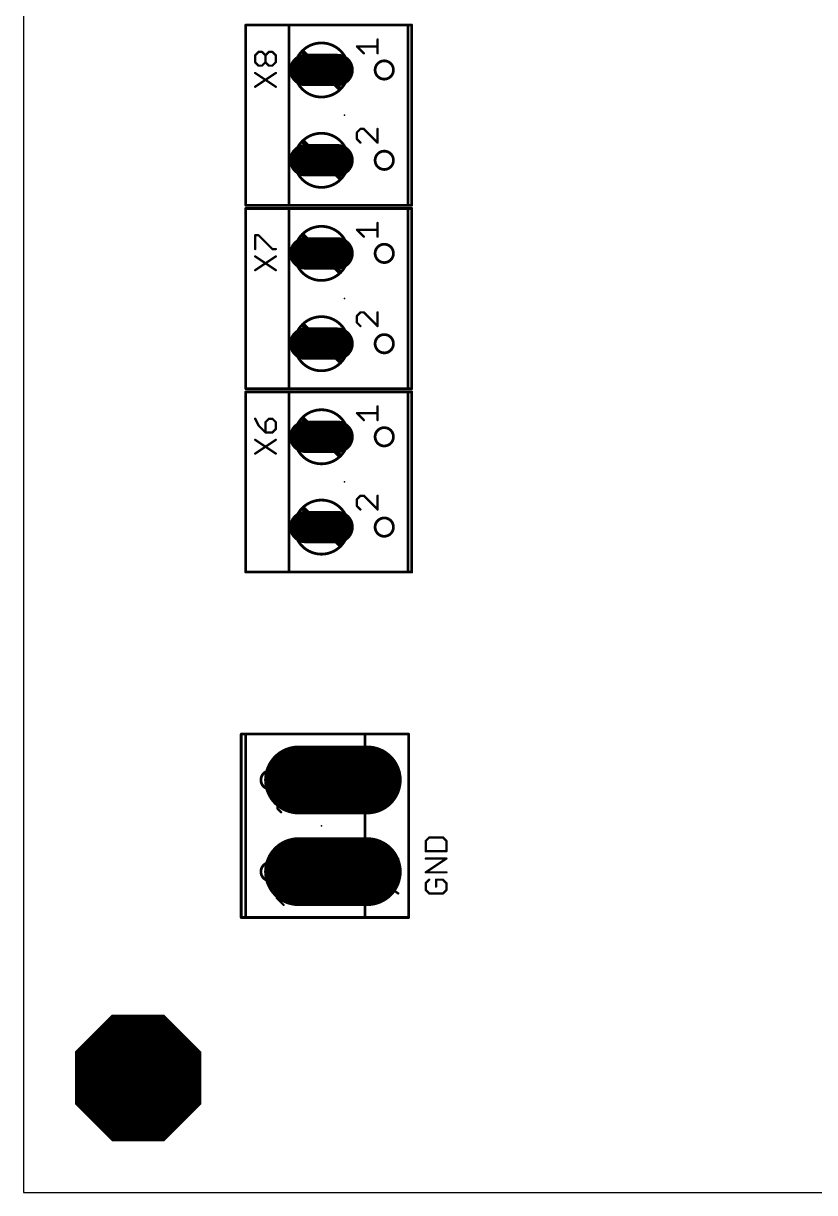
# Model space of a CAD drawing. Extents: x 28 to 146, y 32 to 158.
# Drawn here: x 27.9 to 71.8, y 31.8 to 96.5 of the extents above; entities that cross this region are included whole.
import ezdxf

# ---------------------------------------------------------------- set-up
doc = ezdxf.new("R2010")
doc.units = 0
for name, color, linetype in [('17', 94, 'CONTINUOUS'), ('18', 94, 'CONTINUOUS'), ('20', 178, 'CONTINUOUS'), ('21', 251, 'CONTINUOUS'), ('23', 178, 'CONTINUOUS'), ('25', 251, 'CONTINUOUS'), ('27', 251, 'CONTINUOUS'), ('51', 251, 'CONTINUOUS')]:
    doc.layers.add(name, color=color, linetype=linetype)

# ---------------------------------------------------------------- blocks, each defined once
blk = doc.blocks.new('LONGP100')
at = {"const_width": 1}
blk.add_lwpolyline([(-0.5, 0), (0.5, 0)], dxfattribs=at)
at = {"const_width": 0.5}
for points in [[(-0.5, 0.25, 1), (-0.5, -0.25)], [(0.5, -0.25, 1), (0.5, 0.25)]]:
    blk.add_lwpolyline(points, format="xyb", dxfattribs=at)
blk = doc.blocks.new('OCTAGONV')
at = {"const_width": 0.5}
blk.add_lwpolyline([(-0.25, -0.1036), (-0.25, 0.1036), (-0.1036, 0.25), (0.1036, 0.25), (0.25, 0.1036), (0.25, -0.1036), (0.1036, -0.25), (-0.1036, -0.25), (-0.25, -0.1036), (-0.25, 0.1036)], dxfattribs=at)

msp = doc.modelspace()

# ---------------------------------------------------------------- linework, layer by layer
at = {"layer": '20'}
for p, q in [((27.94, 158.42), (27.94, 31.75)), ((27.94, 31.75), (146.03, 31.75))]:
    msp.add_line(p, q, dxfattribs=at)
at = {"layer": '21'}
for points, const_width in [([(40.259, 96.429), (40.259, 86.447)], 0.1524), ([(40.259, 96.429), (42.647, 96.429)], 0.1524), ([(42.647, 96.429), (42.647, 94.829)], 0.1524), ([(42.647, 96.429), (49.251, 96.429)], 0.1524), ([(49.251, 96.429), (49.251, 86.447)], 0.1524), ([(49.251, 96.429), (49.454, 96.429)], 0.1524), ([(49.454, 86.447), (49.454, 96.429)], 0.1524), ([(46.7989, 94.8661), (46.4175, 95.2474)], 0.127), ([(46.4175, 95.2474), (47.5615, 95.2474)], 0.127), ([(47.5615, 94.8661), (47.5615, 95.6288)], 0.127), ([(42.647, 93.051), (42.647, 89.825)], 0.1524), ([(46.6082, 90.6758), (46.4175, 90.4851)], 0.127), ([(46.7989, 90.6758), (46.6082, 90.6758)], 0.127), ([(47.5615, 89.9131), (46.7989, 90.6758)], 0.127), ([(47.5615, 90.6758), (47.5615, 89.9131)], 0.127), ([(46.4175, 90.4851), (46.4175, 90.1038)], 0.127), ([(46.4175, 90.1038), (46.6082, 89.9131)], 0.127), ([(42.647, 88.047), (42.647, 86.447)], 0.1524), ([(42.647, 86.447), (40.259, 86.447)], 0.1524), ([(40.259, 86.269), (40.259, 76.287)], 0.1524), ([(40.259, 86.269), (42.647, 86.269)], 0.1524), ([(49.251, 86.447), (42.647, 86.447)], 0.1524), ([(42.647, 86.269), (42.647, 84.669)], 0.1524), ([(42.647, 86.269), (49.251, 86.269)], 0.1524), ([(49.454, 86.447), (49.251, 86.447)], 0.1524), ([(49.251, 86.269), (49.251, 76.287)], 0.1524), ([(49.251, 86.269), (49.454, 86.269)], 0.1524), ([(49.454, 76.287), (49.454, 86.269)], 0.1524), ([(47.5615, 84.7061), (47.5615, 85.4688)], 0.127), ([(46.7989, 84.7061), (46.4175, 85.0874)], 0.127), ([(46.4175, 85.0874), (47.5615, 85.0874)], 0.127), ([(42.647, 82.891), (42.647, 79.665)], 0.1524), ([(46.6082, 80.5158), (46.4175, 80.3251)], 0.127), ([(46.4175, 80.3251), (46.4175, 79.9438)], 0.127), ([(46.7989, 80.5158), (46.6082, 80.5158)], 0.127), ([(47.5615, 79.7531), (46.7989, 80.5158)], 0.127), ([(47.5615, 80.5158), (47.5615, 79.7531)], 0.127), ([(46.4175, 79.9438), (46.6082, 79.7531)], 0.127), ([(42.647, 77.887), (42.647, 76.287)], 0.1524), ([(42.647, 76.287), (40.259, 76.287)], 0.1524), ([(40.259, 76.109), (40.259, 66.127)], 0.1524), ([(40.259, 76.109), (42.647, 76.109)], 0.1524), ([(49.251, 76.287), (42.647, 76.287)], 0.1524), ([(42.647, 76.109), (42.647, 74.509)], 0.1524), ([(42.647, 76.109), (49.251, 76.109)], 0.1524), ([(49.454, 76.287), (49.251, 76.287)], 0.1524), ([(49.251, 76.109), (49.251, 66.127)], 0.1524), ([(49.251, 76.109), (49.454, 76.109)], 0.1524), ([(49.454, 66.127), (49.454, 76.109)], 0.1524), ([(47.5615, 74.5461), (47.5615, 75.3088)], 0.127), ([(46.7989, 74.5461), (46.4175, 74.9274)], 0.127), ([(46.4175, 74.9274), (47.5615, 74.9274)], 0.127), ([(42.647, 72.731), (42.647, 69.505)], 0.1524), ([(46.6082, 70.3558), (46.4175, 70.1651)], 0.127), ([(46.4175, 70.1651), (46.4175, 69.7838)], 0.127), ([(46.7989, 70.3558), (46.6082, 70.3558)], 0.127), ([(47.5615, 69.5931), (46.7989, 70.3558)], 0.127), ([(47.5615, 70.3558), (47.5615, 69.5931)], 0.127), ([(46.4175, 69.7838), (46.6082, 69.5931)], 0.127), ([(42.647, 67.727), (42.647, 66.127)], 0.1524), ([(42.647, 66.127), (40.259, 66.127)], 0.1524), ([(49.251, 66.127), (42.647, 66.127)], 0.1524), ([(49.454, 66.127), (49.251, 66.127)], 0.1524), ([(40.005, 46.99), (40.005, 57.15)], 0.1524), ([(40.259, 57.15), (40.005, 57.15)], 0.1524), ([(40.259, 46.99), (40.259, 57.15)], 0.1524), ([(46.863, 57.15), (40.259, 57.15)], 0.1524), ([(49.276, 57.15), (46.863, 57.15)], 0.1524), ([(46.863, 55.499), (46.863, 57.15)], 0.1524), ([(49.276, 57.15), (49.276, 46.99)], 0.1524), ([(46.863, 50.419), (46.863, 53.721)], 0.1524), ([(46.863, 46.99), (46.863, 48.641)], 0.1524), ([(40.259, 46.99), (40.005, 46.99)], 0.1524), ([(40.259, 46.99), (46.863, 46.99)], 0.1524), ([(46.863, 46.99), (49.276, 46.99)], 0.1524)]:
    msp.add_lwpolyline(points, dxfattribs=dict(at, const_width=const_width))
for points, const_width in [([(40.2971, 96.429, 1), (40.2209, 96.429)], 0.0762), ([(40.259, 96.4671, 1), (40.259, 96.3909)], 0.0762), ([(42.6851, 96.429, 1), (42.6089, 96.429)], 0.0762), ([(42.647, 96.4671, 1), (42.647, 96.3909)], 0.0762), ([(42.647, 96.3909, 1), (42.647, 96.4671)], 0.0762), ([(49.2891, 96.429, 1), (49.2129, 96.429)], 0.0762), ([(49.251, 96.4671, 1), (49.251, 96.3909)], 0.0762), ([(49.251, 96.3909, 1), (49.251, 96.4671)], 0.0762), ([(49.4921, 96.429, 1), (49.4159, 96.429)], 0.0762), ([(49.454, 96.3909, 1), (49.454, 96.4671)], 0.0762), ([(46.4175, 95.2792, 1), (46.4175, 95.2157)], 0.0635), ([(46.44, 95.2699, 1), (46.3951, 95.225)], 0.0635), ([(47.5933, 95.6288, 1), (47.5297, 95.6288)], 0.0635), ([(47.5615, 95.2157, 1), (47.5615, 95.2792)], 0.0635), ([(42.6089, 94.829, 1), (42.6851, 94.829)], 0.0762), ([(46.7764, 94.8437, 1), (46.8213, 94.8886)], 0.0635), ([(47.5297, 94.8661, 1), (47.5933, 94.8661)], 0.0635), ([(47.9298, 93.432, 1), (47.9298, 94.448, 1), (47.9298, 93.432)], 0.1524), ([(42.6851, 93.051, 1), (42.6089, 93.051)], 0.0762), ([(46.6082, 90.7075, 1), (46.6082, 90.644)], 0.0635), ([(46.6306, 90.6533, 1), (46.5857, 90.6982)], 0.0635), ([(46.8213, 90.6982, 1), (46.7764, 90.6533)], 0.0635), ([(46.7989, 90.644, 1), (46.7989, 90.7075)], 0.0635), ([(47.5933, 90.6758, 1), (47.5297, 90.6758)], 0.0635), ([(46.4493, 90.4851, 1), (46.3858, 90.4851)], 0.0635), ([(46.3951, 90.5075, 1), (46.44, 90.4626)], 0.0635), ([(46.44, 90.1262, 1), (46.3951, 90.0813)], 0.0635), ([(46.3858, 90.1038, 1), (46.4493, 90.1038)], 0.0635), ([(42.6089, 89.825, 1), (42.6851, 89.825)], 0.0762), ([(46.5857, 89.8907, 1), (46.6306, 89.9356)], 0.0635), ([(47.9298, 88.4282, 1), (47.9298, 89.4442, 1), (47.9298, 88.4282)], 0.1524), ([(47.5297, 89.9131, 1), (47.5933, 89.9131)], 0.0635), ([(47.539, 89.8907, 1), (47.584, 89.9356)], 0.0635), ([(42.6851, 88.047, 1), (42.6089, 88.047)], 0.0762), ([(40.259, 86.4851, 1), (40.259, 86.4089)], 0.0762), ([(40.2209, 86.447, 1), (40.2971, 86.447)], 0.0762), ([(40.2971, 86.269, 1), (40.2209, 86.269)], 0.0762), ([(40.259, 86.3071, 1), (40.259, 86.2309)], 0.0762), ([(42.647, 86.4851, 1), (42.647, 86.4089)], 0.0762), ([(42.6089, 86.447, 1), (42.6851, 86.447)], 0.0762), ([(42.6851, 86.269, 1), (42.6089, 86.269)], 0.0762), ([(42.647, 86.3071, 1), (42.647, 86.2309)], 0.0762), ([(42.647, 86.4089, 1), (42.647, 86.4851)], 0.0762), ([(42.647, 86.2309, 1), (42.647, 86.3071)], 0.0762), ([(49.251, 86.4851, 1), (49.251, 86.4089)], 0.0762), ([(49.2129, 86.447, 1), (49.2891, 86.447)], 0.0762), ([(49.2891, 86.269, 1), (49.2129, 86.269)], 0.0762), ([(49.251, 86.3071, 1), (49.251, 86.2309)], 0.0762), ([(49.251, 86.4089, 1), (49.251, 86.4851)], 0.0762), ([(49.251, 86.2309, 1), (49.251, 86.3071)], 0.0762), ([(49.4159, 86.447, 1), (49.4921, 86.447)], 0.0762), ([(49.4921, 86.269, 1), (49.4159, 86.269)], 0.0762), ([(49.454, 86.4089, 1), (49.454, 86.4851)], 0.0762), ([(49.454, 86.2309, 1), (49.454, 86.3071)], 0.0762), ([(47.5933, 85.4688, 1), (47.5297, 85.4688)], 0.0635), ([(46.4175, 85.1192, 1), (46.4175, 85.0557)], 0.0635), ([(46.44, 85.1099, 1), (46.3951, 85.065)], 0.0635), ([(47.5615, 85.0557, 1), (47.5615, 85.1192)], 0.0635), ([(42.6089, 84.669, 1), (42.6851, 84.669)], 0.0762), ([(46.7764, 84.6837, 1), (46.8213, 84.7286)], 0.0635), ([(47.9298, 83.272, 1), (47.9298, 84.288, 1), (47.9298, 83.272)], 0.1524), ([(47.5297, 84.7061, 1), (47.5933, 84.7061)], 0.0635), ([(42.6851, 82.891, 1), (42.6089, 82.891)], 0.0762), ([(46.4493, 80.3251, 1), (46.3858, 80.3251)], 0.0635), ([(46.3951, 80.3475, 1), (46.44, 80.3026)], 0.0635), ([(46.6082, 80.5475, 1), (46.6082, 80.484)], 0.0635), ([(46.6306, 80.4933, 1), (46.5857, 80.5382)], 0.0635), ([(46.8213, 80.5382, 1), (46.7764, 80.4933)], 0.0635), ([(46.7989, 80.484, 1), (46.7989, 80.5475)], 0.0635), ([(47.5933, 80.5158, 1), (47.5297, 80.5158)], 0.0635), ([(42.6089, 79.665, 1), (42.6851, 79.665)], 0.0762), ([(46.44, 79.9662, 1), (46.3951, 79.9213)], 0.0635), ([(46.3858, 79.9438, 1), (46.4493, 79.9438)], 0.0635), ([(46.5857, 79.7307, 1), (46.6306, 79.7756)], 0.0635), ([(47.5297, 79.7531, 1), (47.5933, 79.7531)], 0.0635), ([(47.539, 79.7307, 1), (47.584, 79.7756)], 0.0635), ([(47.9298, 78.2682, 1), (47.9298, 79.2842, 1), (47.9298, 78.2682)], 0.1524), ([(42.6851, 77.887, 1), (42.6089, 77.887)], 0.0762), ([(40.259, 76.3251, 1), (40.259, 76.2489)], 0.0762), ([(40.2209, 76.287, 1), (40.2971, 76.287)], 0.0762), ([(40.2971, 76.109, 1), (40.2209, 76.109)], 0.0762), ([(40.259, 76.1471, 1), (40.259, 76.0709)], 0.0762), ([(42.647, 76.3251, 1), (42.647, 76.2489)], 0.0762), ([(42.6089, 76.287, 1), (42.6851, 76.287)], 0.0762), ([(42.6851, 76.109, 1), (42.6089, 76.109)], 0.0762), ([(42.647, 76.1471, 1), (42.647, 76.0709)], 0.0762), ([(42.647, 76.2489, 1), (42.647, 76.3251)], 0.0762), ([(42.647, 76.0709, 1), (42.647, 76.1471)], 0.0762), ([(49.251, 76.3251, 1), (49.251, 76.2489)], 0.0762), ([(49.2129, 76.287, 1), (49.2891, 76.287)], 0.0762), ([(49.2891, 76.109, 1), (49.2129, 76.109)], 0.0762), ([(49.251, 76.1471, 1), (49.251, 76.0709)], 0.0762), ([(49.251, 76.2489, 1), (49.251, 76.3251)], 0.0762), ([(49.251, 76.0709, 1), (49.251, 76.1471)], 0.0762), ([(49.4159, 76.287, 1), (49.4921, 76.287)], 0.0762), ([(49.4921, 76.109, 1), (49.4159, 76.109)], 0.0762), ([(49.454, 76.2489, 1), (49.454, 76.3251)], 0.0762), ([(49.454, 76.0709, 1), (49.454, 76.1471)], 0.0762), ([(47.5933, 75.3088, 1), (47.5297, 75.3088)], 0.0635), ([(42.6089, 74.509, 1), (42.6851, 74.509)], 0.0762), ([(46.4175, 74.9592, 1), (46.4175, 74.8957)], 0.0635), ([(46.44, 74.9499, 1), (46.3951, 74.905)], 0.0635), ([(46.7764, 74.5237, 1), (46.8213, 74.5686)], 0.0635), ([(47.5297, 74.5461, 1), (47.5933, 74.5461)], 0.0635), ([(47.5615, 74.8957, 1), (47.5615, 74.9592)], 0.0635), ([(47.9298, 73.112, 1), (47.9298, 74.128, 1), (47.9298, 73.112)], 0.1524), ([(42.6851, 72.731, 1), (42.6089, 72.731)], 0.0762), ([(46.4493, 70.1651, 1), (46.3858, 70.1651)], 0.0635), ([(46.3951, 70.1875, 1), (46.44, 70.1426)], 0.0635), ([(46.6082, 70.3875, 1), (46.6082, 70.324)], 0.0635), ([(46.6306, 70.3333, 1), (46.5857, 70.3782)], 0.0635), ([(46.8213, 70.3782, 1), (46.7764, 70.3333)], 0.0635), ([(46.7989, 70.324, 1), (46.7989, 70.3875)], 0.0635), ([(47.5933, 70.3558, 1), (47.5297, 70.3558)], 0.0635), ([(42.6089, 69.505, 1), (42.6851, 69.505)], 0.0762), ([(46.44, 69.8062, 1), (46.3951, 69.7613)], 0.0635), ([(46.3858, 69.7838, 1), (46.4493, 69.7838)], 0.0635), ([(46.5857, 69.5707, 1), (46.6306, 69.6156)], 0.0635), ([(47.5297, 69.5931, 1), (47.5933, 69.5931)], 0.0635), ([(47.539, 69.5707, 1), (47.584, 69.6156)], 0.0635), ([(47.9298, 68.1082, 1), (47.9298, 69.1242, 1), (47.9298, 68.1082)], 0.1524), ([(42.6851, 67.727, 1), (42.6089, 67.727)], 0.0762), ([(40.259, 66.1651, 1), (40.259, 66.0889)], 0.0762), ([(40.2209, 66.127, 1), (40.2971, 66.127)], 0.0762), ([(42.647, 66.1651, 1), (42.647, 66.0889)], 0.0762), ([(42.6089, 66.127, 1), (42.6851, 66.127)], 0.0762), ([(42.647, 66.0889, 1), (42.647, 66.1651)], 0.0762), ([(49.251, 66.1651, 1), (49.251, 66.0889)], 0.0762), ([(49.2129, 66.127, 1), (49.2891, 66.127)], 0.0762), ([(49.251, 66.0889, 1), (49.251, 66.1651)], 0.0762), ([(49.4159, 66.127, 1), (49.4921, 66.127)], 0.0762), ([(49.454, 66.0889, 1), (49.454, 66.1651)], 0.0762), ([(40.0431, 57.15, 1), (39.9669, 57.15)], 0.0762), ([(40.005, 57.1881, 1), (40.005, 57.1119)], 0.0762), ([(40.2971, 57.15, 1), (40.2209, 57.15)], 0.0762), ([(40.259, 57.1881, 1), (40.259, 57.1119)], 0.0762), ([(40.259, 57.1119, 1), (40.259, 57.1881)], 0.0762), ([(46.863, 57.1881, 1), (46.863, 57.1119)], 0.0762), ([(46.9011, 57.15, 1), (46.8249, 57.15)], 0.0762), ([(46.863, 57.1119, 1), (46.863, 57.1881)], 0.0762), ([(49.3141, 57.15, 1), (49.2379, 57.15)], 0.0762), ([(49.276, 57.1119, 1), (49.276, 57.1881)], 0.0762), ([(41.6052, 54.102, 1), (41.6052, 55.118, 1), (41.6052, 54.102)], 0.1524), ([(46.8249, 55.499, 1), (46.9011, 55.499)], 0.0762), ([(46.9011, 53.721, 1), (46.8249, 53.721)], 0.0762), ([(41.6052, 49.022, 1), (41.6052, 50.038, 1), (41.6052, 49.022)], 0.1524), ([(46.8249, 50.419, 1), (46.9011, 50.419)], 0.0762), ([(46.9011, 48.641, 1), (46.8249, 48.641)], 0.0762), ([(40.005, 47.0281, 1), (40.005, 46.9519)], 0.0762), ([(39.9669, 46.99, 1), (40.0431, 46.99)], 0.0762), ([(40.259, 47.0281, 1), (40.259, 46.9519)], 0.0762), ([(40.2209, 46.99, 1), (40.2971, 46.99)], 0.0762), ([(40.259, 46.9519, 1), (40.259, 47.0281)], 0.0762), ([(46.863, 47.0281, 1), (46.863, 46.9519)], 0.0762), ([(46.8249, 46.99, 1), (46.9011, 46.99)], 0.0762), ([(46.863, 46.9519, 1), (46.863, 47.0281)], 0.0762), ([(49.2379, 46.99, 1), (49.3141, 46.99)], 0.0762), ([(49.276, 46.9519, 1), (49.276, 47.0281)], 0.0762)]:
    msp.add_lwpolyline(points, format="xyb", dxfattribs=dict(at, const_width=const_width))
at = {"layer": '23'}
for p in [(45.72, 91.44), (45.72, 81.28), (45.72, 71.12), (44.45, 52.07)]:
    msp.add_point(p, dxfattribs=at)
at = {"layer": '25', "const_width": 0.127}
for points in [[(40.7787, 94.7523), (40.9694, 94.943)], [(40.7787, 94.371), (40.7787, 94.7523)], [(40.9694, 94.943), (41.1601, 94.943)], [(41.1601, 94.943), (41.3507, 94.7523)], [(41.3507, 94.7523), (41.5414, 94.943)], [(41.3507, 94.371), (41.3507, 94.7523)], [(41.5414, 94.943), (41.732, 94.943)], [(41.732, 94.943), (41.9227, 94.7523)], [(41.9227, 94.7523), (41.9227, 94.371)], [(40.9694, 94.1803), (40.7787, 94.371)], [(41.1601, 94.1803), (40.9694, 94.1803)], [(41.3507, 94.371), (41.1601, 94.1803)], [(41.5414, 94.1803), (41.3507, 94.371)], [(41.732, 94.1803), (41.5414, 94.1803)], [(41.9227, 94.371), (41.732, 94.1803)], [(40.7787, 93.0109), (41.9227, 93.7736)], [(40.7787, 93.7736), (41.9227, 93.0109)], [(40.7787, 84.0203), (40.7787, 84.7829)], [(40.7787, 84.7829), (40.9694, 84.7829)], [(40.9694, 84.7829), (41.732, 84.0203)], [(40.7787, 82.8509), (41.9227, 83.6136)], [(40.7787, 83.6136), (41.9227, 82.8509)], [(41.732, 84.0203), (41.9227, 84.0203)], [(40.7787, 74.623), (40.9694, 74.2416)], [(41.5414, 74.623), (41.3507, 74.4323)], [(41.3507, 74.4323), (41.3507, 73.8603)], [(41.732, 74.623), (41.5414, 74.623)], [(41.9227, 74.4323), (41.732, 74.623)], [(41.9227, 74.051), (41.9227, 74.4323)], [(40.9694, 74.2416), (41.3507, 73.8603)], [(41.3507, 73.8603), (41.732, 73.8603)], [(41.732, 73.8603), (41.9227, 74.051)], [(40.7787, 72.6909), (41.9227, 73.4536)], [(40.7787, 73.4536), (41.9227, 72.6909)], [(47.9419, 49.4929), (47.5605, 49.8742)], [(47.5605, 49.8742), (48.7045, 49.8742)], [(48.7045, 49.4929), (48.7045, 50.2555)], [(47.5605, 48.3235), (48.7045, 49.0862)], [(47.5605, 49.0862), (48.7045, 48.3235)]]:
    msp.add_lwpolyline(points, dxfattribs=at)
at = {"layer": '25', "const_width": 0.0635}
for points in [[(40.8105, 94.7523, 1), (40.747, 94.7523)], [(40.7563, 94.7747, 1), (40.8012, 94.7298)], [(40.9694, 94.9747, 1), (40.9694, 94.9112)], [(40.9918, 94.9205, 1), (40.9469, 94.9654)], [(41.1825, 94.9654, 1), (41.1376, 94.9205)], [(41.1601, 94.9112, 1), (41.1601, 94.9747)], [(41.3825, 94.7523, 1), (41.319, 94.7523)], [(41.3283, 94.7747, 1), (41.3732, 94.7298)], [(41.3283, 94.7298, 1), (41.3732, 94.7747)], [(41.5414, 94.9747, 1), (41.5414, 94.9112)], [(41.5638, 94.9205, 1), (41.5189, 94.9654)], [(41.7545, 94.9654, 1), (41.7096, 94.9205)], [(41.732, 94.9112, 1), (41.732, 94.9747)], [(41.9545, 94.7523, 1), (41.8909, 94.7523)], [(41.9002, 94.7298, 1), (41.9452, 94.7747)], [(40.747, 94.371, 1), (40.8105, 94.371)], [(40.8012, 94.3934, 1), (40.7563, 94.3485)], [(40.9694, 94.2121, 1), (40.9694, 94.1486)], [(40.9469, 94.1578, 1), (40.9918, 94.2028)], [(41.1376, 94.2028, 1), (41.1825, 94.1578)], [(41.1601, 94.1486, 1), (41.1601, 94.2121)], [(41.3732, 94.3934, 1), (41.3283, 94.3485)], [(41.319, 94.371, 1), (41.3825, 94.371)], [(41.3732, 94.3485, 1), (41.3283, 94.3934)], [(41.5414, 94.2121, 1), (41.5414, 94.1486)], [(41.5189, 94.1578, 1), (41.5638, 94.2028)], [(41.7096, 94.2028, 1), (41.7545, 94.1578)], [(41.732, 94.1486, 1), (41.732, 94.2121)], [(41.8909, 94.371, 1), (41.9545, 94.371)], [(41.9452, 94.3485, 1), (41.9002, 94.3934)], [(40.7963, 93.8, 1), (40.7611, 93.7471)], [(41.9403, 93.7471, 1), (41.9051, 93.8)], [(40.7611, 93.0373, 1), (40.7963, 92.9845)], [(41.9051, 92.9845, 1), (41.9403, 93.0373)], [(40.7787, 84.8147, 1), (40.7787, 84.7512)], [(40.8105, 84.7829, 1), (40.747, 84.7829)], [(40.9918, 84.8054, 1), (40.9469, 84.7605)], [(40.9694, 84.7512, 1), (40.9694, 84.8147)], [(40.747, 84.0203, 1), (40.8105, 84.0203)], [(40.7963, 83.64, 1), (40.7611, 83.5871)], [(41.732, 84.0521, 1), (41.732, 83.9886)], [(41.7096, 83.9978, 1), (41.7545, 84.0428)], [(41.9403, 83.5871, 1), (41.9051, 83.64)], [(41.9227, 83.9886, 1), (41.9227, 84.0521)], [(40.7611, 82.8773, 1), (40.7963, 82.8245)], [(41.9051, 82.8245, 1), (41.9403, 82.8773)], [(40.8071, 74.6371, 1), (40.7503, 74.6088)], [(41.3825, 74.4323, 1), (41.319, 74.4323)], [(41.5414, 74.6547, 1), (41.5414, 74.5912)], [(41.5638, 74.6005, 1), (41.5189, 74.6454)], [(41.7545, 74.6454, 1), (41.7096, 74.6005)], [(41.732, 74.5912, 1), (41.732, 74.6547)], [(41.9545, 74.4323, 1), (41.8909, 74.4323)], [(40.9918, 74.2641, 1), (40.9469, 74.2192)], [(40.941, 74.2274, 1), (40.9978, 74.2558)], [(41.3507, 73.8921, 1), (41.3507, 73.8286)], [(41.3283, 74.4547, 1), (41.3732, 74.4098)], [(41.319, 73.8603, 1), (41.3825, 73.8603)], [(41.3283, 73.8378, 1), (41.3732, 73.8828)], [(41.7096, 73.8828, 1), (41.7545, 73.8378)], [(41.732, 73.8286, 1), (41.732, 73.8921)], [(41.8909, 74.051, 1), (41.9545, 74.051)], [(41.9002, 74.4098, 1), (41.9452, 74.4547)], [(41.9452, 74.0285, 1), (41.9002, 74.0734)], [(40.7963, 73.48, 1), (40.7611, 73.4271)], [(41.9403, 73.4271, 1), (41.9051, 73.48)], [(40.7611, 72.7173, 1), (40.7963, 72.6645)], [(41.9051, 72.6645, 1), (41.9403, 72.7173)], [(47.5605, 49.906, 1), (47.5605, 49.8425)], [(47.583, 49.8967, 1), (47.5381, 49.8518)], [(48.7363, 50.2555, 1), (48.6728, 50.2555)], [(48.7045, 49.8425, 1), (48.7045, 49.906)], [(47.9194, 49.4704, 1), (47.9643, 49.5153)], [(48.6728, 49.4929, 1), (48.7363, 49.4929)], [(47.5781, 49.1126, 1), (47.5429, 49.0597)], [(48.7221, 49.0597, 1), (48.6869, 49.1126)], [(47.5429, 48.3499, 1), (47.5781, 48.2971)], [(48.6869, 48.2971, 1), (48.7221, 48.3499)]]:
    msp.add_lwpolyline(points, format="xyb", dxfattribs=at)
at = {"layer": '27', "const_width": 0.127}
for points in [[(50.4182, 51.4249), (50.2275, 51.2343)], [(50.2275, 51.2343), (50.2275, 50.6623)], [(51.1808, 51.4249), (50.4182, 51.4249)], [(51.3715, 51.2343), (51.1808, 51.4249)], [(51.3715, 50.6623), (51.3715, 51.2343)], [(50.2275, 50.6623), (51.3715, 50.6623)], [(50.2275, 49.4929), (51.3715, 50.2555)], [(51.3715, 50.2555), (50.2275, 50.2555)], [(51.3715, 49.4929), (50.2275, 49.4929)], [(50.4182, 49.0862), (50.2275, 48.8955)], [(50.2275, 48.8955), (50.2275, 48.5142)], [(51.1808, 49.0862), (50.7995, 49.0862)], [(50.7995, 49.0862), (50.7995, 48.7048)], [(51.3715, 48.8955), (51.1808, 49.0862)], [(51.3715, 48.5142), (51.3715, 48.8955)], [(50.2275, 48.5142), (50.4182, 48.3235)], [(50.4182, 48.3235), (51.1808, 48.3235)], [(51.1808, 48.3235), (51.3715, 48.5142)]]:
    msp.add_lwpolyline(points, dxfattribs=at)
at = {"layer": '27', "const_width": 0.0635}
for points in [[(50.2593, 51.2343, 1), (50.1958, 51.2343)], [(50.2051, 51.2567, 1), (50.25, 51.2118)], [(50.4182, 51.4567, 1), (50.4182, 51.3932)], [(50.4406, 51.4025, 1), (50.3957, 51.4474)], [(51.2033, 51.4474, 1), (51.1584, 51.4025)], [(51.1808, 51.3932, 1), (51.1808, 51.4567)], [(51.4033, 51.2343, 1), (51.3398, 51.2343)], [(51.349, 51.2118, 1), (51.394, 51.2567)], [(50.2275, 50.694, 1), (50.2275, 50.6305)], [(50.1958, 50.6623, 1), (50.2593, 50.6623)], [(51.3398, 50.6623, 1), (51.4033, 50.6623)], [(51.3715, 50.6305, 1), (51.3715, 50.694)], [(50.2275, 50.2873, 1), (50.2275, 50.2238)], [(51.3891, 50.2291, 1), (51.3539, 50.282)], [(51.3715, 50.2238, 1), (51.3715, 50.2873)], [(50.2275, 49.5246, 1), (50.2275, 49.4611)], [(50.2099, 49.5193, 1), (50.2451, 49.4665)], [(51.3715, 49.4611, 1), (51.3715, 49.5246)], [(50.2593, 48.8955, 1), (50.1958, 48.8955)], [(50.2051, 48.9179, 1), (50.25, 48.873)], [(50.4406, 49.0637, 1), (50.3957, 49.1086)], [(50.7995, 49.1179, 1), (50.7995, 49.0544)], [(50.8313, 49.0862, 1), (50.7678, 49.0862)], [(50.7678, 48.7048, 1), (50.8313, 48.7048)], [(51.2033, 49.1086, 1), (51.1584, 49.0637)], [(51.1808, 49.0544, 1), (51.1808, 49.1179)], [(51.4033, 48.8955, 1), (51.3398, 48.8955)], [(51.349, 48.873, 1), (51.394, 48.9179)], [(50.1958, 48.5142, 1), (50.2593, 48.5142)], [(50.25, 48.5366, 1), (50.2051, 48.4917)], [(50.4182, 48.3553, 1), (50.4182, 48.2918)], [(50.3957, 48.301, 1), (50.4406, 48.346)], [(51.1584, 48.346, 1), (51.2033, 48.301)], [(51.1808, 48.2918, 1), (51.1808, 48.3553)], [(51.3398, 48.5142, 1), (51.4033, 48.5142)], [(51.394, 48.4917, 1), (51.349, 48.5366)]]:
    msp.add_lwpolyline(points, format="xyb", dxfattribs=at)
at = {"layer": '51'}
for points, const_width in [([(44.45, 92.4414, 1), (44.45, 95.4386, 1), (44.45, 92.4414)], 0.1524), ([(42.6851, 94.829, 1), (42.6089, 94.829)], 0.0762), ([(43.4789, 94.9759, 1), (43.3891, 94.8861)], 0.127), ([(42.6089, 93.051, 1), (42.6851, 93.051)], 0.0762), ([(45.3961, 92.8791, 1), (45.4859, 92.9689)], 0.127), ([(44.45, 87.4376, 1), (44.45, 90.4348, 1), (44.45, 87.4376)], 0.1524), ([(43.5036, 89.9972, 1), (43.4144, 89.9068)], 0.127), ([(42.6851, 89.825, 1), (42.6089, 89.825)], 0.0762), ([(42.6089, 88.047, 1), (42.6851, 88.047)], 0.0762), ([(45.4214, 87.9258, 1), (45.5106, 88.0162)], 0.127), ([(44.45, 82.2814, 1), (44.45, 85.2786, 1), (44.45, 82.2814)], 0.1524), ([(43.4789, 84.8159, 1), (43.3891, 84.7261)], 0.127), ([(42.6851, 84.669, 1), (42.6089, 84.669)], 0.0762), ([(42.6089, 82.891, 1), (42.6851, 82.891)], 0.0762), ([(45.3961, 82.7191, 1), (45.4859, 82.8089)], 0.127), ([(44.45, 77.2776, 1), (44.45, 80.2748, 1), (44.45, 77.2776)], 0.1524), ([(42.6851, 79.665, 1), (42.6089, 79.665)], 0.0762), ([(43.5036, 79.8372, 1), (43.4144, 79.7468)], 0.127), ([(42.6089, 77.887, 1), (42.6851, 77.887)], 0.0762), ([(45.4214, 77.7658, 1), (45.5106, 77.8562)], 0.127), ([(44.45, 72.1214, 1), (44.45, 75.1186, 1), (44.45, 72.1214)], 0.1524), ([(42.6851, 74.509, 1), (42.6089, 74.509)], 0.0762), ([(43.4789, 74.6559, 1), (43.3891, 74.5661)], 0.127), ([(42.6089, 72.731, 1), (42.6851, 72.731)], 0.0762), ([(45.3961, 72.5591, 1), (45.4859, 72.6489)], 0.127), ([(44.45, 67.1176, 1), (44.45, 70.1148, 1), (44.45, 67.1176)], 0.1524), ([(42.6851, 69.505, 1), (42.6089, 69.505)], 0.0762), ([(43.5036, 69.6772, 1), (43.4144, 69.5868)], 0.127), ([(42.6089, 67.727, 1), (42.6851, 67.727)], 0.0762), ([(45.4214, 67.6058, 1), (45.5106, 67.6962)], 0.127), ([(45.085, 53.1114, 1), (45.085, 56.1086, 1), (45.085, 53.1114)], 0.1524), ([(44.1378, 55.6469, 1), (44.051, 55.5543)], 0.127), ([(46.9011, 55.499, 1), (46.8249, 55.499)], 0.0762), ([(46.083, 53.6493, 1), (46.1698, 53.7419)], 0.127), ([(42.0551, 53.3913, 1), (41.9916, 53.3913)], 0.0635), ([(42.0009, 53.4137, 1), (42.0458, 53.3688)], 0.0635), ([(42.214, 53.6137, 1), (42.214, 53.5502)], 0.0635), ([(42.2364, 53.5595, 1), (42.1915, 53.6044)], 0.0635), ([(42.4271, 53.6044, 1), (42.3822, 53.5595)], 0.0635), ([(42.4047, 53.5502, 1), (42.4047, 53.6137)], 0.0635), ([(43.1991, 53.5819, 1), (43.1356, 53.5819)], 0.0635), ([(46.8249, 53.721, 1), (46.9011, 53.721)], 0.0762), ([(41.9916, 53.01, 1), (42.0551, 53.01)], 0.0635), ([(42.0458, 53.0324, 1), (42.0009, 52.9875)], 0.0635), ([(42.1915, 52.7968, 1), (42.2364, 52.8418)], 0.0635), ([(43.1356, 52.8193, 1), (43.1991, 52.8193)], 0.0635), ([(43.1448, 52.7968, 1), (43.1898, 52.8418)], 0.0635), ([(45.085, 48.0314, 1), (45.085, 51.0286, 1), (45.085, 48.0314)], 0.1524), ([(44.1393, 50.5909, 1), (44.0495, 50.5011)], 0.127), ([(46.9011, 50.419, 1), (46.8249, 50.419)], 0.0762), ([(46.0561, 48.4945, 1), (46.1459, 48.5843)], 0.127), ([(46.8249, 48.641, 1), (46.9011, 48.641)], 0.0762), ([(41.9725, 48.1016, 1), (41.9725, 48.0381)], 0.0635), ([(41.995, 48.0923, 1), (41.9501, 48.0474)], 0.0635), ([(43.1483, 48.4512, 1), (43.0847, 48.4512)], 0.0635), ([(43.1165, 48.0381, 1), (43.1165, 48.1016)], 0.0635), ([(42.3314, 47.666, 1), (42.3763, 47.711)], 0.0635), ([(43.0847, 47.6885, 1), (43.1483, 47.6885)], 0.0635)]:
    msp.add_lwpolyline(points, format="xyb", dxfattribs=dict(at, const_width=const_width))
for points, const_width in [([(42.647, 94.829), (42.647, 93.051)], 0.1524), ([(43.434, 94.931), (45.441, 92.924)], 0.254), ([(43.459, 89.952), (45.466, 87.971)], 0.254), ([(42.647, 89.825), (42.647, 88.047)], 0.1524), ([(43.434, 84.771), (45.441, 82.764)], 0.254), ([(42.647, 84.669), (42.647, 82.891)], 0.1524), ([(42.647, 79.665), (42.647, 77.887)], 0.1524), ([(43.459, 79.792), (45.466, 77.811)], 0.254), ([(42.647, 74.509), (42.647, 72.731)], 0.1524), ([(43.434, 74.611), (45.441, 72.604)], 0.254), ([(42.647, 69.505), (42.647, 67.727)], 0.1524), ([(43.459, 69.632), (45.466, 67.651)], 0.254), ([(46.1264, 53.6956), (44.0944, 55.6006)], 0.254), ([(46.863, 53.721), (46.863, 55.499)], 0.1524), ([(42.214, 53.5819), (42.0233, 53.3913)], 0.127), ([(42.0233, 53.3913), (42.0233, 53.01)], 0.127), ([(42.4047, 53.5819), (42.214, 53.5819)], 0.127), ([(43.1673, 52.8193), (42.4047, 53.5819)], 0.127), ([(43.1673, 53.5819), (43.1673, 52.8193)], 0.127), ([(42.0233, 53.01), (42.214, 52.8193)], 0.127), ([(46.101, 48.5394), (44.0944, 50.546)], 0.254), ([(46.863, 48.641), (46.863, 50.419)], 0.1524), ([(42.3539, 47.6885), (41.9725, 48.0698)], 0.127), ([(41.9725, 48.0698), (43.1165, 48.0698)], 0.127), ([(43.1165, 47.6885), (43.1165, 48.4512)], 0.127)]:
    msp.add_lwpolyline(points, dxfattribs=dict(at, const_width=const_width))

# ---------------------------------------------------------------- block references
at = {"layer": '17', "xscale": 1.7907, "yscale": 1.7907}
for p in [(44.45, 93.94), (44.45, 88.94), (44.45, 83.78), (44.45, 78.78), (44.45, 73.62), (44.45, 68.62)]:
    msp.add_blockref('LONGP100', p, dxfattribs=at)
at = {"layer": '17', "xscale": 3.81, "yscale": 3.81, "rotation": 180}
for p in [(45.085, 54.61), (45.085, 49.53)]:
    msp.add_blockref('LONGP100', p, dxfattribs=at)
at = {"layer": '18', "xscale": 7, "yscale": 7}
msp.add_blockref('OCTAGONV', (34.29, 38.1), dxfattribs=at)

doc.saveas('drawing.dxf')
